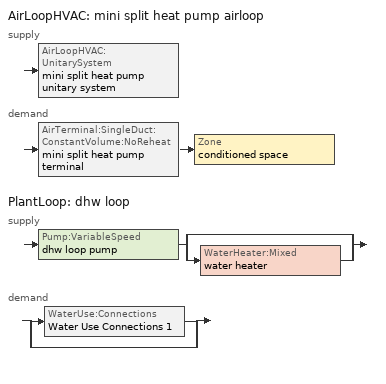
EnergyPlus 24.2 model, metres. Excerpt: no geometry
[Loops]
AirLoopHVAC 'mini split heat pump airloop'
 supply: AirLoopHVAC:UnitarySystem 'mini split heat pump unitary system'
 demand: AirTerminal:SingleDuct:ConstantVolume:NoReheat 'mini split heat pump terminal' > Zone 'conditioned space'
PlantLoop 'dhw loop'
 supply: Pump:VariableSpeed 'dhw loop pump' > split
  | bypass
  | WaterHeater:Mixed 'water heater'
 demand: split
  | WaterUse:Connections 'Water Use Connections 1'
  | bypass
[ZoneControl:Thermostat]
conditioned space Thermostat: Zone or ZoneList=conditioned space; Control Type Schedule=conditioned space Thermostat Schedule; Control 1=conditioned space temperature setpoint; Temperature Difference Between Cutout And Setpoint {deltaC}=0
[ThermostatSetpoint:DualSetpoint]
conditioned space temperature setpoint: Heating Setpoint Temperature Schedule=heating setpoint; Cooling Setpoint Temperature Schedule=cooling setpoint
[AirLoopHVAC:UnitarySystem] Control Type=Load; Controlling Zone or Thermostat Location=conditioned space; Dehumidification Control Type=None; Availability Schedule=Always On Discrete; Fan Placement=BlowThrough; DX Heating Coil Sizing Ratio=1; Use DOAS DX Cooling Coil=No; Minimum Supply Air Temperature {C}=2; Latent Load Control=SensibleOnlyLoadControl; Heating Supply Air Flow Rate Method=SupplyAirFlowRate; No Load Supply Air Flow Rate Method=SupplyAirFlowRate; No Load Supply Air Flow Rate {m3/s}=0; No Load Supply Air Flow Rate Control Set To Low Speed=Yes; Maximum Supply Air Temperature {C}=48.8889; Maximum Outdoor Dry-Bulb Temperature for Supplemental Heater Operation {C}=21; Ancillary On-Cycle Electric Power {W}=0; Ancillary Off-Cycle Electric Power {W}=0
Name | Supply Fan | Supply Air Fan Operating Mode Schedule | Heating Coil | Cooling Supply Air Flow Rate Method | Heating Supply Air Flow Rate {m3/s} | Cooling Coil | Cooling Supply Air Flow Rate {m3/s} | Design Specification Multispeed Object
unit heater unitary system | unit heater supply fan | unit heater auto fan schedule | unit heater htg coil | None | 0.00141584
mini split heat pump unitary system | mini split heat pump supply fan | mini split heat pump auto fan schedule | mini split heat pump htg coil | SupplyAirFlowRate | 0.461565 | mini split heat pump clg coil | 0.461565 | Unitary System Performance Multispeed 1
[Fan:SystemModel] Availability Schedule=Always On Discrete; Speed Control Method=Discrete; Electric Power Minimum Flow Rate Fraction=0.2; Design Pressure Rise {Pa}=500; Motor Efficiency=1; Motor In Air Stream Fraction=1; Design Electric Power Consumption {W}=Autosize; Design Power Sizing Method=PowerPerFlow; Electric Power Per Unit Flow Rate Per Unit Pressure {W/((m3/s)-Pa)}=1.66667; Fan Total Efficiency=0.7; Motor Loss Radiative Fraction=0
Name | Design Maximum Air Flow Rate {m3/s} | Electric Power Per Unit Flow Rate {W/(m3/s)} | Number of Speeds | Speed Flow Fraction 1 | Speed Electric Power Fraction 1 | Speed Flow Fraction 2 | Speed Electric Power Fraction 2 | Speed Flow Fraction 3 | Speed Electric Power Fraction 3 | Speed Flow Fraction 4 | Speed Electric Power Fraction 4
unit heater supply fan | 0.00141584 | 28251.7 | 1 | 1 | 1
mini split heat pump supply fan | 0.568429 | 148.322 | 4 | 0.20706 | 0.00888 | 0.252 | 0.016 | 0.812 | 0.53539 | 1 | 1
[Coil:Heating:Fuel]
unit heater htg coil: Availability Schedule=Always On Discrete; Fuel Type=OtherFuel1; Burner Efficiency=0.3; Nominal Capacity {W}=0.293071; On Cycle Parasitic Electric Load {W}=0; Off Cycle Parasitic Fuel Load {W}=0
[ZoneHVAC:Baseboard:Convective:Electric]
electric baseboard: Availability Schedule=Always On Discrete; Heating Design Capacity {W}=9122.13; Efficiency=1
[AirTerminal:SingleDuct:ConstantVolume:NoReheat]
mini split heat pump terminal: Availability Schedule=Always On Discrete; Maximum Air Flow Rate {m3/s}=0.461565
[Zone equipment]
conditioned space: unit heater unitary system, electric baseboard, mini split heat pump terminal
[AirLoopHVAC]
mini split heat pump airloop: Design Supply Air Flow Rate {m3/s}=0.461565; Design Return Air Flow Fraction of Supply Air Flow=1
[Sizing:System]
mini split heat pump airloop: Type of Load to Size On=Sensible; Design Outdoor Air Flow Rate {m3/s}=Autosize; Central Heating Maximum System Air Flow Ratio=0.3; Preheat Design Temperature {C}=7; Preheat Design Humidity Ratio {kgWater/kgDryAir}=0.008; Precool Design Temperature {C}=12.8; Precool Design Humidity Ratio {kgWater/kgDryAir}=0.008; Central Cooling Design Supply Air Temperature {C}=12.8; Central Heating Design Supply Air Temperature {C}=16.7; Type of Zone Sum to Use=NonCoincident; 100% Outdoor Air in Cooling=Yes; 100% Outdoor Air in Heating=Yes; Central Cooling Design Supply Air Humidity Ratio {kgWater/kgDryAir}=0.0085; Central Heating Design Supply Air Humidity Ratio {kgWater/kgDryAir}=0.008; Cooling Supply Air Flow Rate Method=DesignDay; Cooling Supply Air Flow Rate {m3/s}=0; Cooling Supply Air Flow Rate Per Floor Area {m3/s-m2}=0.00996765; Cooling Fraction of Autosized Cooling Supply Air Flow Rate=1; Cooling Supply Air Flow Rate Per Unit Cooling Capacity {m3/s-W}=3.94755e-05; Heating Supply Air Flow Rate Method=DesignDay; Heating Supply Air Flow Rate {m3/s}=0; Heating Supply Air Flow Rate Per Floor Area {m3/s-m2}=0.00996765; Heating Fraction of Autosized Heating Supply Air Flow Rate=1; Heating Fraction of Autosized Cooling Supply Air Flow Rate=1; Heating Supply Air Flow Rate Per Unit Heating Capacity {m3/s-W}=3.15882e-05; System Outdoor Air Method=ZoneSum; Zone Maximum Outdoor Air Fraction=1; Cooling Design Capacity Method=CoolingDesignCapacity; Cooling Design Capacity {W}=Autosize; Cooling Design Capacity Per Floor Area {W/m2}=234.7; Fraction of Autosized Cooling Design Capacity=1; Heating Design Capacity Method=HeatingDesignCapacity; Heating Design Capacity {W}=Autosize; Heating Design Capacity Per Floor Area {W/m2}=157; Fraction of Autosized Heating Design Capacity=1; Central Cooling Capacity Control Method=OnOff; Occupant Diversity=Autosize
[AvailabilityManager:Scheduled]
mini split heat pump airloop Availability Manager: Schedule=Always On Discrete
[Coil:Heating:DX:MultiSpeed]
mini split heat pump htg coil: Availability Schedule=Always On Discrete; Minimum Outdoor Dry-Bulb Temperature for Compressor Operation {C}=-28.8889; Crankcase Heater Capacity {W}=50; Maximum Outdoor Dry-Bulb Temperature for Crankcase Heater Operation {C}=10; Defrost Energy Input Ratio Function of Temperature Curve=Defrosteir; Maximum Outdoor Dry-Bulb Temperature for Defrost Operation {C}=4.44444; Defrost Strategy=ReverseCycle; Defrost Control=Timed; Defrost Time Period Fraction=0.058333; Resistive Defrost Heater Capacity {W}=AutoSize; Apply Part Load Fraction to Speeds Greater than 1=No; Fuel Type=Electricity; Region number for Calculating HSPF=4; Number of Speeds=2; Speed Gross Rated Heating Capacity 1 {W}=2667.62; Speed Gross Rated Heating COP 1 {W/W}=4.46159; Speed Rated Air Flow Rate 1 {m3/s}=0.143266; Speed Rated Supply Air Fan Power Per Volume Flow Rate 2017 1 {W/(m3/s)}=773.3; Speed Rated Supply Air Fan Power Per Volume Flow Rate 2023 1 {W/(m3/s)}=934.4; Speed Heating Capacity Function of Temperature Curve Name 1=Heat-CAP-fT1; Speed Heating Capacity Function of Flow Fraction Curve Name 1=Heat-CAP-fFF1; Speed Energy Input Ratio Function of Temperature Curve Name 1=Heat-EIR-fT1; Speed Energy Input Ratio Function of Flow Fraction Curve Name 1=Heat-EIR-fFF1; Speed Part Load Fraction Correlation Curve Name 1=Heat-PLF-fPLR1; Speed Rated Waste Heat Fraction of Power Input 1=0.2; Speed Waste Heat Function of Temperature Curve Name 1=ConstantBiquadratic 1; Speed Gross Rated Heating Capacity 2 {W}=10506.8; Speed Gross Rated Heating COP 2 {W/W}=3.12895; Speed Rated Air Flow Rate 2 {m3/s}=0.568514; Speed Rated Supply Air Fan Power Per Volume Flow Rate 2017 2 {W/(m3/s)}=773.3; Speed Rated Supply Air Fan Power Per Volume Flow Rate 2023 2 {W/(m3/s)}=934.4; Speed Heating Capacity Function of Temperature Curve Name 2=Heat-CAP-fT2; Speed Heating Capacity Function of Flow Fraction Curve Name 2=Heat-CAP-fFF2; Speed Energy Input Ratio Function of Temperature Curve Name 2=Heat-EIR-fT2; Speed Energy Input Ratio Function of Flow Fraction Curve Name 2=Heat-EIR-fFF2; Speed Part Load Fraction Correlation Curve Name 2=Heat-PLF-fPLR2; Speed Rated Waste Heat Fraction of Power Input 2=0.2; Speed Waste Heat Function of Temperature Curve Name 2=ConstantBiquadratic 1
[Coil:Cooling:DX:MultiSpeed]
mini split heat pump clg coil: Availability Schedule=Always On Discrete; Condenser Type=AirCooled; Minimum Outdoor Dry-Bulb Temperature for Compressor Operation {C}=-25; Apply Part Load Fraction to Speeds Greater than 1=No; Apply Latent Degradation to Speeds Greater than 1=No; Crankcase Heater Capacity {W}=50; Maximum Outdoor Dry-Bulb Temperature for Crankcase Heater Operation {C}=10; Basin Heater Capacity {W/K}=0; Basin Heater Setpoint Temperature {C}=2; Fuel Type=Electricity; Number of Speeds=2; Speed Gross Rated Total Cooling Capacity 1 {W}=2193.74; Speed Gross Rated Sensible Heat Ratio 1=0.806404; Speed Gross Rated Cooling COP 1 {W/W}=4.80912; Speed Rated Air Flow Rate 1 {m3/s}=0.117716; Speed Rated Evaporator Fan Power Per Volume Flow Rate 2017 1 {W/(m3/s)}=773.3; Speed Rated Evaporator Fan Power Per Volume Flow Rate 2023 1 {W/(m3/s)}=934.4; Speed Total Cooling Capacity Function of Temperature Curve Name 1=Cool-CAP-fT1; Speed Total Cooling Capacity Function of Flow Fraction Curve Name 1=Cool-CAP-fFF1; Speed Energy Input Ratio Function of Temperature Curve Name 1=Cool-EIR-fT1; Speed Energy Input Ratio Function of Flow Fraction Curve Name 1=Cool-EIR-fFF1; Speed Part Load Fraction Correlation Curve Name 1=Cool-PLF-fPLR1; Speed Nominal Time for Condensate Removal to Begin 1 {s}=1000; Speed Ratio of Initial Moisture Evaporation Rate and Steady State Latent Capacity 1=1.5; Speed Maximum Cycling Rate 1 {cycles/hr}=3; Speed Latent Capacity Time Constant 1 {s}=45; Speed Rated Waste Heat Fraction of Power Input 1=0.2; Speed Waste Heat Function of Temperature Curve Name 1=ConstantBiquadratic; Speed Evaporative Condenser Effectiveness 1=0.9; Speed Evaporative Condenser Air Flow Rate 1 {m3/s}=AutoSize; Speed Rated Evaporative Condenser Pump Power Consumption 1 {W}=AutoSize; Speed Gross Rated Total Cooling Capacity 2 {W}=8645.14; Speed Gross Rated Sensible Heat Ratio 2=0.759942; Speed Gross Rated Cooling COP 2 {W/W}=3.40537; Speed Rated Air Flow Rate 2 {m3/s}=0.461634; Speed Rated Evaporator Fan Power Per Volume Flow Rate 2017 2 {W/(m3/s)}=773.3; Speed Rated Evaporator Fan Power Per Volume Flow Rate 2023 2 {W/(m3/s)}=934.4; Speed Total Cooling Capacity Function of Temperature Curve Name 2=Cool-CAP-fT2; Speed Total Cooling Capacity Function of Flow Fraction Curve Name 2=Cool-CAP-fFF2; Speed Energy Input Ratio Function of Temperature Curve Name 2=Cool-EIR-fT2; Speed Energy Input Ratio Function of Flow Fraction Curve Name 2=Cool-EIR-fFF2; Speed Part Load Fraction Correlation Curve Name 2=Cool-PLF-fPLR2; Speed Nominal Time for Condensate Removal to Begin 2 {s}=1000; Speed Ratio of Initial Moisture Evaporation Rate and Steady State Latent Capacity 2=1.5; Speed Maximum Cycling Rate 2 {cycles/hr}=3; Speed Latent Capacity Time Constant 2 {s}=45; Speed Rated Waste Heat Fraction of Power Input 2=0.2; Speed Waste Heat Function of Temperature Curve Name 2=ConstantBiquadratic; Speed Evaporative Condenser Effectiveness 2=0.9; Speed Evaporative Condenser Air Flow Rate 2 {m3/s}=AutoSize; Speed Rated Evaporative Condenser Pump Power Consumption 2 {W}=AutoSize
[UnitarySystemPerformance:Multispeed]
Unitary System Performance Multispeed 1: Number of Speeds for Heating=2; Number of Speeds for Cooling=2; Single Mode Operation=No; No Load Supply Air Flow Rate Ratio=1; Heating Speed Supply Air Flow Ratio 1=0.310345; Cooling Speed Supply Air Flow Ratio 1=0.255; Heating Speed Supply Air Flow Ratio 2=1.23153; Cooling Speed Supply Air Flow Ratio 2=1
[PlantLoop]
dhw loop: Fluid Type=Water; Plant Equipment Operation Scheme=dhw loop Operation Schemes; Maximum Loop Temperature {C}=100; Minimum Loop Temperature {C}=0; Maximum Loop Flow Rate {m3/s}=0.01; Minimum Loop Flow Rate {m3/s}=0; Plant Loop Volume {m3}=0.003; Load Distribution Scheme=Optimal; Plant Loop Demand Calculation Scheme=SingleSetpoint; Common Pipe Simulation=None
[Sizing:Plant]
dhw loop: Loop Type=Heating; Design Loop Exit Temperature {C}=56; Loop Design Temperature Difference {deltaC}=5.55556; Sizing Option=NonCoincident; Zone Timesteps in Averaging Window=1; Coincident Sizing Factor Mode=None
[Pump:VariableSpeed]
dhw loop pump: Design Maximum Flow Rate {m3/s}=0.01; Design Pump Head {Pa}=1; Design Power Consumption {W}=0; Motor Efficiency=0.85; Fraction of Motor Inefficiencies to Fluid Stream=0; Coefficient 1 of the Part Load Performance Curve=0; Coefficient 2 of the Part Load Performance Curve=1; Coefficient 3 of the Part Load Performance Curve=0; Coefficient 4 of the Part Load Performance Curve=0; Design Minimum Flow Rate {m3/s}=0; Pump Control Type=Intermittent; Skin Loss Radiative Fraction=0.5; Design Power Sizing Method=PowerPerFlowPerPressure; Design Electric Power per Unit Flow Rate {W/(m3/s)}=348701.1; Design Shaft Power per Unit Flow Rate per Unit Head {W/((m3/s)-Pa)}=1.28205; Design Minimum Flow Rate Fraction=0
[WaterHeater:Mixed]
water heater: Tank Volume {m3}=0.170344; Setpoint Temperature Schedule=water heater setpoint; Deadband Temperature Difference {deltaC}=2; Maximum Temperature Limit {C}=99; Heater Control Type=Cycle; Heater Maximum Capacity {W}=5500.06; Heater Minimum Capacity {W}=0; Heater Ignition Minimum Flow Rate {m3/s}=0; Heater Ignition Delay {s}=0; Heater Fuel Type=Electricity; Heater Thermal Efficiency=1; Off Cycle Parasitic Fuel Consumption Rate {W}=0; Off Cycle Parasitic Fuel Type=Electricity; Off Cycle Parasitic Heat Fraction to Tank=0; On Cycle Parasitic Fuel Consumption Rate {W}=0; On Cycle Parasitic Fuel Type=Electricity; On Cycle Parasitic Heat Fraction to Tank=0; Ambient Temperature Indicator=Zone; Ambient Temperature Zone=conditioned space; Off Cycle Loss Coefficient to Ambient Temperature {W/K}=2.93714; Off Cycle Loss Fraction to Zone=1; On Cycle Loss Coefficient to Ambient Temperature {W/K}=2.93714; On Cycle Loss Fraction to Zone=1; Use Side Effectiveness=1; Source Side Effectiveness=1; Use Side Design Flow Rate {m3/s}=Autosize; Source Side Design Flow Rate {m3/s}=Autosize; Indirect Water Heating Recovery Time {hr}=1.5; Source Side Flow Control Mode=IndirectHeatPrimarySetpoint
[WaterHeater:Sizing]
water heater: Design Mode=PeakDraw; Time Storage Can Meet Peak Draw {hr}=0.538503; Time for Tank Recovery {hr}=0; Nominal Tank Volume for Autosizing Plant Connections {m3}=1
[SetpointManager:Scheduled]
Setpoint Manager Scheduled 1: Control Variable=Temperature; Schedule=dhw temp
[WaterUse:Connections]
Water Use Connections 1: Drain Water Heat Exchanger Type=None; Drain Water Heat Exchanger Destination=Plant; Water Use Equipment Name 1=dhw fixtures; Water Use Equipment Name 2=dhw distribution waste; Water Use Equipment Name 3=clothes washer; Water Use Equipment Name 4=dishwasher
[WaterUse:Equipment]
Name | Peak Flow Rate {m3/s} | Flow Rate Fraction Schedule | Target Temperature Schedule
dhw fixtures | 1.54491e-06 | dhw fixtures schedule | mixed water temperature schedule
dhw distribution waste | 4.68352e-07 | dhw fixtures schedule | mixed water temperature schedule
clothes washer | 9.69919e-07 | clothes washer schedule
dishwasher | 2.90872e-07 | dishwasher schedule
[PlantEquipmentOperationSchemes]
dhw loop Operation Schemes: Control Scheme Object Type 1=PlantEquipmentOperation:HeatingLoad; Control Scheme Name 1=dhw loop Heating Operation Scheme; Control Scheme Schedule Name 1=Always On Discrete
[PlantEquipmentOperation:HeatingLoad]
dhw loop Heating Operation Scheme: Load Range Lower Limit 1 {W}=0; Load Range Upper Limit 1 {W}=1000000000; Range Equipment List Name 1=dhw loop Heating Equipment List
[PlantEquipmentList]
dhw loop Heating Equipment List: WaterHeater:Mixed, water heater
[EnergyManagementSystem:GlobalVariable]
infil_program_Qfan
infil_program_Qinf
mini_split_heat_pump_airloop_Fan_RTF
natural_vent_program_Qnv
natural_vent_program_Qwhf
[EnergyManagementSystem:InternalVariable]
mini_split_heat_pump_airloop_max_sup_fan_mfr: Internal Data Index Key=mini split heat pump supply fan; Internal Data Type=Fan Maximum Mass Flow Rate
[EnergyManagementSystem:Sensor]
Name | Output:Variable or Output:Meter Index Key | Output:Variable or Output:Meter
airflow_gain | infil flow | Infiltration Sensible Heat Gain Energy
airflow_gain_1 | natural vent flow | Infiltration Sensible Heat Gain Energy
airflow_gain_2 | whole house fan flow | Infiltration Sensible Heat Gain Energy
airflow_loss | infil flow | Infiltration Sensible Heat Loss Energy
airflow_loss_1 | natural vent flow | Infiltration Sensible Heat Loss Energy
airflow_loss_2 | whole house fan flow | Infiltration Sensible Heat Loss Energy
clg_load_cond |  | Cooling:EnergyTransfer:Zone:CONDITIONED SPACE
clg_sp_s; clg_sp_s_1 | cooling setpoint | Schedule Value
clothes_dryer_exhaust_0_sch_s | clothes dryer exhaust 0 schedule | Schedule Value
conditioned_space_clg_unmet_s | conditioned space | Zone Cooling Setpoint Not Met Time
conditioned_space_htg_unmet_s | conditioned space | Zone Heating Setpoint Not Met Time
cool_season | cooling season schedule | Schedule Value
dhw_loss | water heater | Water Heater Heat Loss Energy
dhw_rtf | water heater | Water Heater Runtime Fraction
fridge_tin_s; tin_s; tin_s_1 | conditioned space | Zone Mean Air Temperature
htg_load_cond |  | Heating:EnergyTransfer:Zone:CONDITIONED SPACE
htg_sp_s; htg_sp_s_1 | heating setpoint | Schedule Value
ig_ee_conv | clothes dryer | Electric Equipment Convective Heating Energy
ig_ee_conv_1 | clothes washer | Electric Equipment Convective Heating Energy
ig_ee_conv_2 | cooking range | Electric Equipment Convective Heating Energy
ig_ee_conv_3 | dishwasher | Electric Equipment Convective Heating Energy
ig_ee_conv_4 | fridge | Electric Equipment Convective Heating Energy
ig_ee_conv_5 | misc plug loads | Electric Equipment Convective Heating Energy
ig_ee_conv_6 | whole house fan | Electric Equipment Convective Heating Energy
ig_ee_rad | clothes dryer | Electric Equipment Radiant Heating Energy
ig_ee_rad_1 | clothes washer | Electric Equipment Radiant Heating Energy
ig_ee_rad_2 | cooking range | Electric Equipment Radiant Heating Energy
ig_ee_rad_3 | dishwasher | Electric Equipment Radiant Heating Energy
ig_ee_rad_4 | fridge | Electric Equipment Radiant Heating Energy
ig_ee_rad_5 | misc plug loads | Electric Equipment Radiant Heating Energy
ig_ee_rad_6 | whole house fan | Electric Equipment Radiant Heating Energy
ig_lgt_conv | interior lighting | Lights Convective Heating Energy
ig_lgt_rad | interior lighting | Lights Radiant Heating Energy
ig_lgt_vis | interior lighting | Lights Visible Radiation Heating Energy
ig_oe_conv | clothes dryer 1 | Other Equipment Convective Heating Energy
ig_oe_conv_1 | cooking range 1 | Other Equipment Convective Heating Energy
ig_oe_conv_2 | general water use latent | Other Equipment Convective Heating Energy
ig_oe_conv_3 | general water use sensible | Other Equipment Convective Heating Energy
ig_oe_conv_4 | water heater energy adjustment1 | Other Equipment Convective Heating Energy
ig_oe_rad | clothes dryer 1 | Other Equipment Radiant Heating Energy
ig_oe_rad_1 | cooking range 1 | Other Equipment Radiant Heating Energy
ig_oe_rad_2 | general water use latent | Other Equipment Radiant Heating Energy
ig_oe_rad_3 | general water use sensible | Other Equipment Radiant Heating Energy
ig_oe_rad_4 | water heater energy adjustment1 | Other Equipment Radiant Heating Energy
ig_ppl_conv | occupants | People Convective Heating Energy
ig_ppl_rad | occupants | People Radiant Heating Energy
im_conv | furniture mass conditioned space 1 | Surface Inside Face Convection Heat Gain Energy
im_conv_1 | partition wall mass | Surface Inside Face Convection Heat Gain Energy
im_ig | furniture mass conditioned space 1 | Surface Inside Face Internal Gains Radiation Heat Gain Energy
im_ig_1 | partition wall mass | Surface Inside Face Internal Gains Radiation Heat Gain Energy
im_lgt | furniture mass conditioned space 1 | Surface Inside Face Lights Radiation Heat Gain Energy
im_lgt_1 | partition wall mass | Surface Inside Face Lights Radiation Heat Gain Energy
im_sol | furniture mass conditioned space 1 | Surface Inside Face Solar Radiation Heat Gain Energy
im_sol_1 | partition wall mass | Surface Inside Face Solar Radiation Heat Gain Energy
im_surf | furniture mass conditioned space 1 | Surface Inside Face Net Surface Thermal Radiation Heat Gain Energy
im_surf_1 | partition wall mass | Surface Inside Face Net Surface Thermal Radiation Heat Gain Energy
mech_vent_bath_fan_0_sch_s | mech vent bath fan 0 schedule | Schedule Value
mech_vent_bath_fan_1_sch_s | mech vent bath fan 1 schedule | Schedule Value
mini_split_heat_pump_airloop_Fan_RTF_s | mini split heat pump supply fan | Fan Runtime Fraction Speed 1
mini_split_heat_pump_airloop_Fan_RTF_s_1 | mini split heat pump supply fan | Fan Runtime Fraction Speed 2
mini_split_heat_pump_airloop_Fan_RTF_s_2 | mini split heat pump supply fan | Fan Runtime Fraction Speed 3
mini_split_heat_pump_airloop_Fan_RTF_s_3 | mini split heat pump supply fan | Fan Runtime Fraction Speed 4
mini_split_heat_pump_clg_coil_s | mini split heat pump clg coil | Cooling Coil Total Cooling Energy
mini_split_heat_pump_htg_coil_s | mini split heat pump htg coil | Heating Coil Heating Energy
mini_split_heat_pump_supply_fan_s | mini split heat pump supply fan | Fan Electricity Energy
mv_conv | mech vent bath fan 0 | Electric Equipment Convective Heating Energy
mv_conv_1 | mech vent bath fan 1 | Electric Equipment Convective Heating Energy
mv_conv_2 | mech vent house fan | Electric Equipment Convective Heating Energy
mv_conv_3 | mech vent house fan cfis | Electric Equipment Convective Heating Energy
mv_conv_4 | mech vent house fan latent load | Other Equipment Convective Heating Energy
mv_conv_5 | mech vent house fan sensible load | Other Equipment Convective Heating Energy
mv_rad | mech vent bath fan 0 | Electric Equipment Radiant Heating Energy
mv_rad_1 | mech vent bath fan 1 | Electric Equipment Radiant Heating Energy
mv_rad_2 | mech vent house fan | Electric Equipment Radiant Heating Energy
mv_rad_3 | mech vent house fan cfis | Electric Equipment Radiant Heating Energy
mv_rad_4 | mech vent house fan latent load | Other Equipment Radiant Heating Energy
mv_rad_5 | mech vent house fan sensible load | Other Equipment Radiant Heating Energy
natural_vent_s | natural vent schedule | Schedule Value
out_pb_s |  | Site Outdoor Air Barometric Pressure
out_wt_s |  | Site Outdoor Air Humidity Ratio
site_vw_s |  | Site Wind Speed
ss_back_out | Window1 | Surface Window Shortwave from Zone Back Out Window Heat Transfer Rate
ss_back_out_1 | Window11 | Surface Window Shortwave from Zone Back Out Window Heat Transfer Rate
ss_back_out_2 | Window2 | Surface Window Shortwave from Zone Back Out Window Heat Transfer Rate
ss_back_out_3 | Window3 | Surface Window Shortwave from Zone Back Out Window Heat Transfer Rate
ss_back_out_4 | Window4 | Surface Window Shortwave from Zone Back Out Window Heat Transfer Rate
ss_back_out_5 | Window5 | Surface Window Shortwave from Zone Back Out Window Heat Transfer Rate
ss_back_out_6 | Window6 | Surface Window Shortwave from Zone Back Out Window Heat Transfer Rate
ss_back_out_7 | Window7 | Surface Window Shortwave from Zone Back Out Window Heat Transfer Rate
ss_back_out_8 | Window8 | Surface Window Shortwave from Zone Back Out Window Heat Transfer Rate
ss_back_out_9 | Window9 | Surface Window Shortwave from Zone Back Out Window Heat Transfer Rate
ss_conv | Door1 | Surface Inside Face Convection Heat Gain Energy
ss_conv_1 | Window1 | Surface Inside Face Convection Heat Gain Energy
ss_conv_10 | Window9 | Surface Inside Face Convection Heat Gain Energy
ss_conv_2 | Window11 | Surface Inside Face Convection Heat Gain Energy
ss_conv_3 | Window2 | Surface Inside Face Convection Heat Gain Energy
ss_conv_4 | Window3 | Surface Inside Face Convection Heat Gain Energy
ss_conv_5 | Window4 | Surface Inside Face Convection Heat Gain Energy
ss_conv_6 | Window5 | Surface Inside Face Convection Heat Gain Energy
ss_conv_7 | Window6 | Surface Inside Face Convection Heat Gain Energy
ss_conv_8 | Window7 | Surface Inside Face Convection Heat Gain Energy
ss_conv_9 | Window8 | Surface Inside Face Convection Heat Gain Energy
ss_ig | Door1 | Surface Inside Face Internal Gains Radiation Heat Gain Energy
ss_ig_1 | Window1 | Surface Inside Face Internal Gains Radiation Heat Gain Energy
ss_ig_10 | Window9 | Surface Inside Face Internal Gains Radiation Heat Gain Energy
ss_ig_2 | Window11 | Surface Inside Face Internal Gains Radiation Heat Gain Energy
ss_ig_3 | Window2 | Surface Inside Face Internal Gains Radiation Heat Gain Energy
ss_ig_4 | Window3 | Surface Inside Face Internal Gains Radiation Heat Gain Energy
ss_ig_5 | Window4 | Surface Inside Face Internal Gains Radiation Heat Gain Energy
ss_ig_6 | Window5 | Surface Inside Face Internal Gains Radiation Heat Gain Energy
ss_ig_7 | Window6 | Surface Inside Face Internal Gains Radiation Heat Gain Energy
ss_ig_8 | Window7 | Surface Inside Face Internal Gains Radiation Heat Gain Energy
ss_ig_9 | Window8 | Surface Inside Face Internal Gains Radiation Heat Gain Energy
ss_lgt | Door1 | Surface Inside Face Lights Radiation Heat Gain Energy
ss_sol | Door1 | Surface Inside Face Solar Radiation Heat Gain Energy
ss_surf | Door1 | Surface Inside Face Net Surface Thermal Radiation Heat Gain Energy
ss_surf_1 | Window1 | Surface Inside Face Net Surface Thermal Radiation Heat Gain Energy
ss_surf_10 | Window9 | Surface Inside Face Net Surface Thermal Radiation Heat Gain Energy
ss_surf_2 | Window11 | Surface Inside Face Net Surface Thermal Radiation Heat Gain Energy
ss_surf_3 | Window2 | Surface Inside Face Net Surface Thermal Radiation Heat Gain Energy
ss_surf_4 | Window3 | Surface Inside Face Net Surface Thermal Radiation Heat Gain Energy
ss_surf_5 | Window4 | Surface Inside Face Net Surface Thermal Radiation Heat Gain Energy
ss_surf_6 | Window5 | Surface Inside Face Net Surface Thermal Radiation Heat Gain Energy
ss_surf_7 | Window6 | Surface Inside Face Net Surface Thermal Radiation Heat Gain Energy
ss_surf_8 | Window7 | Surface Inside Face Net Surface Thermal Radiation Heat Gain Energy
ss_surf_9 | Window8 | Surface Inside Face Net Surface Thermal Radiation Heat Gain Energy
ss_trans_in | Window1 | Surface Window Transmitted Solar Radiation Rate
ss_trans_in_1 | Window11 | Surface Window Transmitted Solar Radiation Rate
ss_trans_in_2 | Window2 | Surface Window Transmitted Solar Radiation Rate
ss_trans_in_3 | Window3 | Surface Window Transmitted Solar Radiation Rate
ss_trans_in_4 | Window4 | Surface Window Transmitted Solar Radiation Rate
ss_trans_in_5 | Window5 | Surface Window Transmitted Solar Radiation Rate
ss_trans_in_6 | Window6 | Surface Window Transmitted Solar Radiation Rate
ss_trans_in_7 | Window7 | Surface Window Transmitted Solar Radiation Rate
ss_trans_in_8 | Window8 | Surface Window Transmitted Solar Radiation Rate
ss_trans_in_9 | Window9 | Surface Window Transmitted Solar Radiation Rate
ss_trans_out | Window1 | Surface Inside Face Initial Transmitted Diffuse Transmitted Out Window Solar Radiation Rate
ss_trans_out_1 | Window11 | Surface Inside Face Initial Transmitted Diffuse Transmitted Out Window Solar Radiation Rate
ss_trans_out_2 | Window2 | Surface Inside Face Initial Transmitted Diffuse Transmitted Out Window Solar Radiation Rate
ss_trans_out_3 | Window3 | Surface Inside Face Initial Transmitted Diffuse Transmitted Out Window Solar Radiation Rate
ss_trans_out_4 | Window4 | Surface Inside Face Initial Transmitted Diffuse Transmitted Out Window Solar Radiation Rate
ss_trans_out_5 | Window5 | Surface Inside Face Initial Transmitted Diffuse Transmitted Out Window Solar Radiation Rate
ss_trans_out_6 | Window6 | Surface Inside Face Initial Transmitted Diffuse Transmitted Out Window Solar Radiation Rate
ss_trans_out_7 | Window7 | Surface Inside Face Initial Transmitted Diffuse Transmitted Out Window Solar Radiation Rate
ss_trans_out_8 | Window8 | Surface Inside Face Initial Transmitted Diffuse Transmitted Out Window Solar Radiation Rate
ss_trans_out_9 | Window9 | Surface Inside Face Initial Transmitted Diffuse Transmitted Out Window Solar Radiation Rate
s_conv | Floor1 | Surface Inside Face Convection Heat Gain Energy
s_conv_1 | FoundationWall1 | Surface Inside Face Convection Heat Gain Energy
s_conv_10 | Wall1:180 | Surface Inside Face Convection Heat Gain Energy
s_conv_11 | Wall1:270 | Surface Inside Face Convection Heat Gain Energy
s_conv_12 | Wall1:90 | Surface Inside Face Convection Heat Gain Energy
s_conv_13 | Wall4:0 | Surface Inside Face Convection Heat Gain Energy
s_conv_14 | Wall4:180 | Surface Inside Face Convection Heat Gain Energy
s_conv_15 | Wall4:270 | Surface Inside Face Convection Heat Gain Energy
s_conv_16 | Wall4:90 | Surface Inside Face Convection Heat Gain Energy
s_conv_2 | inferred conditioned ceiling | Surface Inside Face Convection Heat Gain Energy
s_conv_3 | inferred conditioned floor | Surface Inside Face Convection Heat Gain Energy
s_conv_4 | RimJoist1:0 | Surface Inside Face Convection Heat Gain Energy
s_conv_5 | RimJoist1:180 | Surface Inside Face Convection Heat Gain Energy
s_conv_6 | RimJoist1:270 | Surface Inside Face Convection Heat Gain Energy
s_conv_7 | RimJoist1:90 | Surface Inside Face Convection Heat Gain Energy
s_conv_8 | Slab1 | Surface Inside Face Convection Heat Gain Energy
s_conv_9 | Wall1:0 | Surface Inside Face Convection Heat Gain Energy
s_ig | Floor1 | Surface Inside Face Internal Gains Radiation Heat Gain Energy
s_ig_1 | FoundationWall1 | Surface Inside Face Internal Gains Radiation Heat Gain Energy
s_ig_10 | Wall1:180 | Surface Inside Face Internal Gains Radiation Heat Gain Energy
s_ig_11 | Wall1:270 | Surface Inside Face Internal Gains Radiation Heat Gain Energy
s_ig_12 | Wall1:90 | Surface Inside Face Internal Gains Radiation Heat Gain Energy
s_ig_13 | Wall4:0 | Surface Inside Face Internal Gains Radiation Heat Gain Energy
s_ig_14 | Wall4:180 | Surface Inside Face Internal Gains Radiation Heat Gain Energy
s_ig_15 | Wall4:270 | Surface Inside Face Internal Gains Radiation Heat Gain Energy
s_ig_16 | Wall4:90 | Surface Inside Face Internal Gains Radiation Heat Gain Energy
s_ig_2 | inferred conditioned ceiling | Surface Inside Face Internal Gains Radiation Heat Gain Energy
s_ig_3 | inferred conditioned floor | Surface Inside Face Internal Gains Radiation Heat Gain Energy
s_ig_4 | RimJoist1:0 | Surface Inside Face Internal Gains Radiation Heat Gain Energy
s_ig_5 | RimJoist1:180 | Surface Inside Face Internal Gains Radiation Heat Gain Energy
s_ig_6 | RimJoist1:270 | Surface Inside Face Internal Gains Radiation Heat Gain Energy
s_ig_7 | RimJoist1:90 | Surface Inside Face Internal Gains Radiation Heat Gain Energy
s_ig_8 | Slab1 | Surface Inside Face Internal Gains Radiation Heat Gain Energy
s_ig_9 | Wall1:0 | Surface Inside Face Internal Gains Radiation Heat Gain Energy
s_lgt | Floor1 | Surface Inside Face Lights Radiation Heat Gain Energy
s_lgt_1 | FoundationWall1 | Surface Inside Face Lights Radiation Heat Gain Energy
s_lgt_10 | Wall1:180 | Surface Inside Face Lights Radiation Heat Gain Energy
s_lgt_11 | Wall1:270 | Surface Inside Face Lights Radiation Heat Gain Energy
s_lgt_12 | Wall1:90 | Surface Inside Face Lights Radiation Heat Gain Energy
s_lgt_13 | Wall4:0 | Surface Inside Face Lights Radiation Heat Gain Energy
s_lgt_14 | Wall4:180 | Surface Inside Face Lights Radiation Heat Gain Energy
s_lgt_15 | Wall4:270 | Surface Inside Face Lights Radiation Heat Gain Energy
s_lgt_16 | Wall4:90 | Surface Inside Face Lights Radiation Heat Gain Energy
s_lgt_2 | inferred conditioned ceiling | Surface Inside Face Lights Radiation Heat Gain Energy
s_lgt_3 | inferred conditioned floor | Surface Inside Face Lights Radiation Heat Gain Energy
s_lgt_4 | RimJoist1:0 | Surface Inside Face Lights Radiation Heat Gain Energy
s_lgt_5 | RimJoist1:180 | Surface Inside Face Lights Radiation Heat Gain Energy
s_lgt_6 | RimJoist1:270 | Surface Inside Face Lights Radiation Heat Gain Energy
s_lgt_7 | RimJoist1:90 | Surface Inside Face Lights Radiation Heat Gain Energy
s_lgt_8 | Slab1 | Surface Inside Face Lights Radiation Heat Gain Energy
s_lgt_9 | Wall1:0 | Surface Inside Face Lights Radiation Heat Gain Energy
s_sol | Floor1 | Surface Inside Face Solar Radiation Heat Gain Energy
s_sol_1 | FoundationWall1 | Surface Inside Face Solar Radiation Heat Gain Energy
s_sol_10 | Wall1:180 | Surface Inside Face Solar Radiation Heat Gain Energy
s_sol_11 | Wall1:270 | Surface Inside Face Solar Radiation Heat Gain Energy
s_sol_12 | Wall1:90 | Surface Inside Face Solar Radiation Heat Gain Energy
s_sol_13 | Wall4:0 | Surface Inside Face Solar Radiation Heat Gain Energy
s_sol_14 | Wall4:180 | Surface Inside Face Solar Radiation Heat Gain Energy
s_sol_15 | Wall4:270 | Surface Inside Face Solar Radiation Heat Gain Energy
s_sol_16 | Wall4:90 | Surface Inside Face Solar Radiation Heat Gain Energy
s_sol_2 | inferred conditioned ceiling | Surface Inside Face Solar Radiation Heat Gain Energy
s_sol_3 | inferred conditioned floor | Surface Inside Face Solar Radiation Heat Gain Energy
s_sol_4 | RimJoist1:0 | Surface Inside Face Solar Radiation Heat Gain Energy
s_sol_5 | RimJoist1:180 | Surface Inside Face Solar Radiation Heat Gain Energy
s_sol_6 | RimJoist1:270 | Surface Inside Face Solar Radiation Heat Gain Energy
s_sol_7 | RimJoist1:90 | Surface Inside Face Solar Radiation Heat Gain Energy
s_sol_8 | Slab1 | Surface Inside Face Solar Radiation Heat Gain Energy
s_sol_9 | Wall1:0 | Surface Inside Face Solar Radiation Heat Gain Energy
s_surf | Floor1 | Surface Inside Face Net Surface Thermal Radiation Heat Gain Energy
s_surf_1 | FoundationWall1 | Surface Inside Face Net Surface Thermal Radiation Heat Gain Energy
s_surf_10 | Wall1:180 | Surface Inside Face Net Surface Thermal Radiation Heat Gain Energy
s_surf_11 | Wall1:270 | Surface Inside Face Net Surface Thermal Radiation Heat Gain Energy
s_surf_12 | Wall1:90 | Surface Inside Face Net Surface Thermal Radiation Heat Gain Energy
s_surf_13 | Wall4:0 | Surface Inside Face Net Surface Thermal Radiation Heat Gain Energy
s_surf_14 | Wall4:180 | Surface Inside Face Net Surface Thermal Radiation Heat Gain Energy
s_surf_15 | Wall4:270 | Surface Inside Face Net Surface Thermal Radiation Heat Gain Energy
s_surf_16 | Wall4:90 | Surface Inside Face Net Surface Thermal Radiation Heat Gain Energy
s_surf_2 | inferred conditioned ceiling | Surface Inside Face Net Surface Thermal Radiation Heat Gain Energy
s_surf_3 | inferred conditioned floor | Surface Inside Face Net Surface Thermal Radiation Heat Gain Energy
s_surf_4 | RimJoist1:0 | Surface Inside Face Net Surface Thermal Radiation Heat Gain Energy
s_surf_5 | RimJoist1:180 | Surface Inside Face Net Surface Thermal Radiation Heat Gain Energy
s_surf_6 | RimJoist1:270 | Surface Inside Face Net Surface Thermal Radiation Heat Gain Energy
s_surf_7 | RimJoist1:90 | Surface Inside Face Net Surface Thermal Radiation Heat Gain Energy
s_surf_8 | Slab1 | Surface Inside Face Net Surface Thermal Radiation Heat Gain Energy
s_surf_9 | Wall1:0 | Surface Inside Face Net Surface Thermal Radiation Heat Gain Energy
tout_db; tout_db_1 | Environment | Site Outdoor Air Drybulb Temperature
tout_s | conditioned space | Zone Outdoor Air Drybulb Temperature
unit_heater_htg_coil_s | unit heater htg coil | Heating Coil Heating Energy
unit_heater_supply_fan_s | unit heater supply fan | Fan Electricity Energy
water_heater_energy | water heater | Water Heater Electricity Rate
water_heater_off_cycle_parasitic | water heater | Water Heater Off Cycle Parasitic Electricity Rate
water_heater_on_cycle_parasitic | water heater | Water Heater On Cycle Parasitic Electricity Rate
win_s | conditioned space | Zone Air Humidity Ratio
[EnergyManagementSystem:Actuator]
Name | Actuated Component Unique | Actuated Component Type | Actuated Component Control Type
fridge_schedule_act | fridge schedule | Schedule:Constant | Schedule Value
infil_flow_act | infil flow | Zone Infiltration | Air Exchange Flow Rate
mech_vent_house_fan_cfis_act | mech vent house fan cfis | ElectricEquipment | Electricity Rate
mech_vent_house_fan_latent_load_act | mech vent house fan latent load | OtherEquipment | Power Level
mech_vent_house_fan_sensible_load_act | mech vent house fan sensible load | OtherEquipment | Power Level
mini_split_heat_pump_supply_fan_pressure_rise_act | mini split heat pump supply fan | Fan | Fan Pressure Rise
mini_split_heat_pump_supply_fan_total_efficiency_act | mini split heat pump supply fan | Fan | Fan Total Efficiency
natural_vent_flow_act | natural vent flow | Zone Infiltration | Air Exchange Flow Rate
Sequential_Fraction_Schedule_2_act | Sequential Fraction Schedule 2 | Schedule:Constant | Schedule Value
water_heater_ec_adj_act | water heater energy adjustment1 | OtherEquipment | Power Level
whole_house_fan_act | whole house fan | ElectricEquipment | Electricity Rate
whole_house_fan_flow_act | whole house fan flow | Zone Infiltration | Air Exchange Flow Rate
whole_house_fan_mix_act | whole house fan mix | ZoneMixing | Air Exchange Flow Rate
[EnergyManagementSystem:Program]
fridge_schedule_program: Set Tin = fridge_tin_s*(9.0/5.0)+32.0; Set fridge_schedule_act = 0; If (Hour == 0); Set fridge_schedule_act = (-0.487+0.019*Tin); ElseIf (Hour == 1); Set fridge_schedule_act = (-0.34+0.016*Tin); ElseIf (Hour == 2); Set fridge_schedule_act = (-0.37+0.017*Tin); ElseIf (Hour == 3); Set fridge_schedule_act = (-0.361+0.016*Tin); ElseIf (Hour == 4); Set fridge_schedule_act = (-0.515+0.018*Tin); ElseIf (Hour == 5); Set fridge_schedule_act = (-0.684+0.021*Tin); ElseIf (Hour == 6); Set fridge_schedule_act = (-0.471+0.019*Tin); ElseIf (Hour == 7); Set fridge_schedule_act = (-0.159+0.015*Tin); ElseIf (Hour == 8); Set fridge_schedule_act = (-0.079+0.015*Tin); ElseIf (Hour == 9); Set fridge_schedule_act = (-0.417+0.019*Tin); ElseIf (Hour == 10); Set fridge_schedule_act = (-0.411+0.018*Tin); ElseIf (Hour == 11); Set fridge_schedule_act = (-0.386+0.018*Tin); ElseIf (Hour == 12); Set fridge_schedule_act = (-0.24+0.016*Tin); ElseIf (Hour == 13); Set fridge_schedule_act = (-0.314+0.017*Tin); ElseIf (Hour == 14); Set fridge_schedule_act = (-0.16+0.015*Tin); ElseIf (Hour == 15); Set fridge_schedule_act = (-0.121+0.015*Tin); ElseIf (Hour == 16); Set fridge_schedule_act = (-0.469+0.02*Tin); ElseIf (Hour == 17); Set fridge_schedule_act = (-0.412+0.02*Tin); ElseIf (Hour == 18); Set fridge_schedule_act = (-0.091+0.017*Tin); ElseIf (Hour == 19); Set fridge_schedule_act = (0.077+0.014*Tin); ElseIf (Hour == 20); Set fridge_schedule_act = (-0.118+0.016*Tin); ElseIf (Hour == 21); Set fridge_schedule_act = (-0.247+0.017*Tin); ElseIf (Hour == 22); Set fridge_schedule_act = (-0.445+0.019*Tin); ElseIf (Hour == 23); Set fridge_schedule_act = (-0.544+0.02*Tin); EndIf
infil_program: Set p_m = 0.14; Set p_s = 0.22; Set s_m = 270; Set s_s = 370; Set z_m = 9.99744; Set z_s = 6.552541342353285; Set f_t = (((s_m/z_m)^p_m)*((z_s/s_s)^p_s)); Set Tdiff = tin_s-tout_s; Set dT = @Abs Tdiff; Set c = 0.0333; Set Cs = 0.1155; Set Cw = 0.1502; Set n = 0.65; Set sft = (f_t*0.54); Set temp1 = ((c*Cw)*((sft*site_vw_s)^(2*n)))^2; Set Qinf = (((c*Cs*(dT^n))^2)+temp1)^0.5; Set Qinf = (@Max Qinf 0); Set mech_vent_house_fan_sensible_load_act = 0.0; Set mech_vent_house_fan_latent_load_act = 0.0; Set OASupInPb = out_pb_s; Set OASupInTemp = tout_s; Set OASupInW = out_wt_s; Set OASupRho = (@RhoAirFnPbTdbW OASupInPb OASupInTemp OASupInW); Set OASupCp = (@CpAirFnW OASupInW); Set OASupInEnth = (@HFnTdbW OASupInTemp OASupInW); Set ZoneTemp = tin_s; Set ZoneW = win_s; Set ZoneCp = (@CpAirFnW ZoneW); Set ZoneAirEnth = (@HFnTdbW ZoneTemp ZoneW); Set mech_vent_house_fan_cfis_act = 0.0; Set QWHV_cfis_sup = 0.0; Set QWHV_cfis_suppl_sup = 0.0; Set QWHV_cfis_suppl_exh = 0.0; Set Qrange = 0; Set Qbath = 0; Set Qbath = Qbath + 0.066 * mech_vent_bath_fan_0_sch_s; Set Qbath = Qbath + 0.066 * mech_vent_bath_fan_1_sch_s; Set Qdryer = 0; Set Qdryer = Qdryer + 0.00308 * clothes_dryer_exhaust_0_sch_s; Set QWHV_sup = 0.0195; Set QWHV_exh = 0.0195; Set Qsupply = QWHV_sup + QWHV_cfis_sup + QWHV_cfis_suppl_sup; Set Qexhaust = Qrange + Qbath + Qdryer + QWHV_exh + QWHV_cfis_suppl_exh; Set Qfan = (@Max Qexhaust Qsupply); Set Qducts = 0; If Qducts < 0; Set Qsupply = Qsupply - Qducts; Else; Set Qexhaust = Qexhaust + Qducts; EndIf; Set Qfan_with_ducts = (@Max Qexhaust Qsupply); Set Qimb = (@Abs (Qsupply - Qexhaust)); If Qinf + Qimb > 0; Set Qtot = Qfan_with_ducts + (Qinf^2) / (Qinf + Qimb); Else; Set Qtot = Qfan_with_ducts; EndIf; Set Qinf_adj = Qtot - Qfan; Set infil_flow_act = Qinf_adj; Set infil_program_Qinf = Qinf_adj; Set infil_program_Qfan = Qfan; Set Qload = Qfan; Set Effectiveness_Sens = 0.0; Set Effectiveness_Lat = 0.0; Set Fan_MFR = Qload * OASupRho; Set ZoneInEnth = OASupInEnth; Set ZoneInTemp = OASupInTemp; If Qload > 0; Set Effectiveness_Sens = Effectiveness_Sens + 0.0195 / Qload * 0.6861438268349194; Set Effectiveness_Lat = Effectiveness_Lat + 0.0195 / Qload * 0.0; EndIf; Set ERVCpMin = (@Min OASupCp ZoneCp); Set ERVSupOutTemp = OASupInTemp + ERVCpMin/OASupCp * Effectiveness_Sens * (ZoneTemp - OASupInTemp); Set ERVSupOutW = OASupInW + ERVCpMin/OASupCp * Effectiveness_Lat * (ZoneW - OASupInW); Set ERVSupOutEnth = (@HFnTdbW ERVSupOutTemp ERVSupOutW); Set ERVSensHeatTrans = Fan_MFR * OASupCp * (ERVSupOutTemp - OASupInTemp); Set ERVTotalHeatTrans = Fan_MFR * (ERVSupOutEnth - OASupInEnth); Set ERVLatHeatTrans = ERVTotalHeatTrans - ERVSensHeatTrans; Set ZoneInEnth = ERVSupOutEnth; Set ZoneInTemp = ERVSupOutTemp; Set FanTotalToCond = Fan_MFR * (ZoneInEnth - ZoneAirEnth); Set FanSensToCond = Fan_MFR * ZoneCp * (ZoneInTemp - ZoneTemp); Set FanLatToCond = FanTotalToCond - FanSensToCond; Set mech_vent_house_fan_sensible_load_act = mech_vent_house_fan_sensible_load_act + FanSensToCond; Set mech_vent_house_fan_latent_load_act = mech_vent_house_fan_latent_load_act + FanLatToCond
mini_split_heat_pump_supply_fan_disaggregate_program: Set mini_split_heat_pump_supply_fan_clg = 0; Set mini_split_heat_pump_supply_fan_primary_htg = 0; If mini_split_heat_pump_clg_coil_s > 0; Set mini_split_heat_pump_supply_fan_clg = mini_split_heat_pump_supply_fan_s; Else; Set mini_split_heat_pump_supply_fan_primary_htg = mini_split_heat_pump_supply_fan_s; EndIf
mini_split_heat_pump_supply_fan_power_program: If tout_db_1 < -28.89; Set mini_split_heat_pump_supply_fan_pressure_rise_act = 0; Set mini_split_heat_pump_supply_fan_total_efficiency_act = 1; Else; Set mini_split_heat_pump_supply_fan_pressure_rise_act = NULL; Set mini_split_heat_pump_supply_fan_total_efficiency_act = NULL; EndIf
natural_vent_program: Set Tin = tin_s; Set Tout = tout_s; Set Wout = out_wt_s; Set Pbar = out_pb_s; Set Phiout = (@RhFnTdbWPb Tout Wout Pbar); Set MaxHR = 0.0115; Set Tnvsp = (htg_sp_s + clg_sp_s) / 2; Set NVavail = natural_vent_s; Set ClgSsnAvail = cool_season; Set Qnv = 0; Set Qwhf = 0; Set whole_house_fan_mix_act = 0; Set whole_house_fan_act = 0; If ((Wout < MaxHR) && (Tin > Tout) && (Tin > Tnvsp) && (ClgSsnAvail > 0)); Set WHF_Flow = 0; Set Adj = (Tin-Tnvsp)/(Tin-Tout); Set Adj = (@Min Adj 1); Set Adj = (@Max Adj 0); If (WHF_Flow > 0); Set Qwhf = WHF_Flow*Adj; Set whole_house_fan_mix_act = WHF_Flow*Adj; Set WHF_W = 0; Set whole_house_fan_act = WHF_W*Adj; ElseIf (NVavail > 0); Set NVArea = 0.0; Set Cs = 0.00024100603806478937; Set Cw = 3.634210569196621e-05; Set Tdiff = Tin-Tout; Set dT = (@Abs Tdiff); Set Vwind = site_vw_s; Set SGNV = NVArea*Adj*((((Cs*dT)+(Cw*(Vwind^2)))^0.5)/1000); Set MaxNV = 2.5866668514301443; Set Qnv = (@Min SGNV MaxNV); EndIf; EndIf; Set natural_vent_flow_act = Qnv; Set whole_house_fan_flow_act = Qwhf; Set natural_vent_program_Qnv = Qnv; Set natural_vent_program_Qwhf = Qwhf
Sequential_Fraction_Schedule_2_program: If tout_db > 4.444444444444445; Set Sequential_Fraction_Schedule_2_act = 0; Else; Set Sequential_Fraction_Schedule_2_act = NULL; EndIf
total_airflows_program: Set total_infil_flow_rate = 0; Set total_mechvent_flow_rate = 0; Set total_natvent_flow_rate = 0; Set total_whf_flow_rate = 0; Set total_infil_flow_rate = total_infil_flow_rate + (infil_program_Qinf * 1); Set total_mechvent_flow_rate = total_mechvent_flow_rate + (infil_program_Qfan * 1); Set total_natvent_flow_rate = total_natvent_flow_rate + (natural_vent_program_Qnv * 1); Set total_whf_flow_rate = total_whf_flow_rate + (natural_vent_program_Qwhf * 1)
total_loads_program: Set loads_htg_tot = 0; Set loads_clg_tot = 0; If htg_load_cond > 0; Set loads_htg_tot = loads_htg_tot + (htg_load_cond - clg_load_cond) * 1.0; EndIf; Set loads_htg_tot = (@Max loads_htg_tot 0); If clg_load_cond > 0; Set loads_clg_tot = loads_clg_tot + (clg_load_cond - htg_load_cond) * 1.0; EndIf; Set loads_clg_tot = (@Max loads_clg_tot 0)
unit_heater_supply_fan_disaggregate_program: Set unit_heater_supply_fan_primary_htg = 0; If unit_heater_htg_coil_s > 0; Set unit_heater_supply_fan_primary_htg = unit_heater_supply_fan_s; EndIf
unmet_hours_program: Set htg_unmet_hours = 0; Set clg_unmet_hours = 0; Set unit_htg_unmet_hours = 0; If ((DayOfYear >= 1) && (DayOfYear <= 365)); Set unit_htg_unmet_hours = unit_htg_unmet_hours + conditioned_space_htg_unmet_s; If unit_htg_unmet_hours > htg_unmet_hours; Set htg_unmet_hours = unit_htg_unmet_hours; EndIf; EndIf; Set unit_clg_unmet_hours = 0; If ((DayOfYear >= 1) && (DayOfYear <= 365)); Set unit_clg_unmet_hours = unit_clg_unmet_hours + conditioned_space_clg_unmet_s; If unit_clg_unmet_hours > clg_unmet_hours; Set clg_unmet_hours = unit_clg_unmet_hours; EndIf; EndIf
water_heater_EC_adj: If WarmupFlag == 0; Set dhw_e_cons = water_heater_energy + water_heater_on_cycle_parasitic + water_heater_off_cycle_parasitic; Set water_heater_ec_adj_act = 0.0 * dhw_e_cons / 1; EndIf
[EnergyManagementSystem:ProgramCallingManager]
component_loads_program_calling_manager: EndOfZoneTimestepAfterZoneReporting; component_loads_program
fridge_schedule_program_calling_manager: BeginZoneTimestepAfterInitHeatBalance; fridge_schedule_program
infil_program_calling_manager: BeginZoneTimestepAfterInitHeatBalance; infil_program
mini_split_heat_pump_supply_fan_disaggregate_program_calling_manager: EndOfSystemTimestepBeforeHVACReporting; mini_split_heat_pump_supply_fan_disaggregate_program
mini_split_heat_pump_supply_fan_power_program_calling_manager: AfterPredictorBeforeHVACManagers; mini_split_heat_pump_supply_fan_power_program
natural_vent_program_calling_manager: BeginZoneTimestepAfterInitHeatBalance; natural_vent_program
Sequential_Fraction_Schedule_2_program_manager: BeginZoneTimestepAfterInitHeatBalance; Sequential_Fraction_Schedule_2_program
total_airflows_program_calling_manager: EndOfZoneTimestepAfterZoneReporting; total_airflows_program
total_loads_program_calling_manager: EndOfZoneTimestepAfterZoneReporting; total_loads_program
unit_heater_supply_fan_disaggregate_program_calling_manager: EndOfSystemTimestepBeforeHVACReporting; unit_heater_supply_fan_disaggregate_program
unmet_hours_program_calling_manager: EndOfZoneTimestepBeforeZoneReporting; unmet_hours_program
[Schedule:Constant]
Name | Hourly Value
Always On Discrete | 1
unit heater auto fan schedule; mini split heat pump auto fan schedule | 0
dhw temp; water heater setpoint | 56
mixed water temperature schedule | 40.5556
[Schedule:Day:Interval]
clothes washer schedule day: No, 01:00, 0.104651, 02:00, 0.0813953, 04:00, 0.0465116, 05:00, 0.0813953, 06:00, 0.127907, 07:00, 0.255814, 08:00, 0.569767, 09:00, 0.848837, 10:00, 1, 11:00, 0.976744, 12:00, 0.872093, 13:00, 0.77907, 14:00, 0.697674, 15:00, 0.569767, 16:00, 0.593023, 17:00, 0.581395, 21:00, 0.569767, 22:00, 0.546512, 23:00, 0.372093, 24:00, 0.197674
clothes washer schedule default day; dishwasher schedule default day; heating setpoint default day; cooling setpoint default day; dhw fixtures schedule default day: No, 24:00, 0
dishwasher schedule day: No, 01:00, 0.135135, 02:00, 0.0630631, 03:00, 0.045045, 05:00, 0.027027, 06:00, 0.0900901, 07:00, 0.18018, 08:00, 0.279279, 09:00, 0.522523, 10:00, 0.585586, 11:00, 0.504505, 12:00, 0.432432, 13:00, 0.378378, 14:00, 0.414414, 15:00, 0.324324, 17:00, 0.342342, 18:00, 0.441441, 19:00, 0.783784, 20:00, 1, 21:00, 0.810811, 22:00, 0.603604, 23:00, 0.396396, 24:00, 0.279279
heating setpoint day: No, 07:00, 18, 23:00, 21, 24:00, 18
cooling setpoint day: No, 24:00, 25
dhw fixtures schedule day: No, 01:00, 0.139535, 02:00, 0.0697674, 03:00, 0.0465116, 04:00, 0.0581395, 05:00, 0.116279, 06:00, 0.395349, 07:00, 0.906977, 08:00, 1, 09:00, 0.930233, 10:00, 0.77907, 11:00, 0.651163, 12:00, 0.546512, 13:00, 0.465116, 14:00, 0.406977, 15:00, 0.383721, 16:00, 0.360465, 17:00, 0.44186, 18:00, 0.593023, 20:00, 0.697674, 21:00, 0.639535, 22:00, 0.55814, 23:00, 0.44186, 24:00, 0.302326
[Schedule:Week:Daily]
clothes washer schedule Week Rule - Jan1-Dec31: clothes washer schedule day, clothes washer schedule day, clothes washer schedule day, clothes washer schedule day, clothes washer schedule day, clothes washer schedule day, clothes washer schedule day, clothes washer schedule default day, clothes washer schedule default day, clothes washer schedule default day, clothes washer schedule default day, clothes washer schedule default day
dishwasher schedule Week Rule - Jan1-Dec31: dishwasher schedule day, dishwasher schedule day, dishwasher schedule day, dishwasher schedule day, dishwasher schedule day, dishwasher schedule day, dishwasher schedule day, dishwasher schedule default day, dishwasher schedule default day, dishwasher schedule default day, dishwasher schedule default day, dishwasher schedule default day
heating setpoint Week Rule - Jan1-Dec31: heating setpoint day, heating setpoint day, heating setpoint day, heating setpoint day, heating setpoint day, heating setpoint day, heating setpoint day, heating setpoint default day, heating setpoint default day, heating setpoint default day, heating setpoint default day, heating setpoint default day
cooling setpoint Week Rule - Jan1-Dec31: cooling setpoint day, cooling setpoint day, cooling setpoint day, cooling setpoint day, cooling setpoint day, cooling setpoint day, cooling setpoint day, cooling setpoint default day, cooling setpoint default day, cooling setpoint default day, cooling setpoint default day, cooling setpoint default day
dhw fixtures schedule Week Rule - Jan1-Dec31: dhw fixtures schedule day, dhw fixtures schedule day, dhw fixtures schedule day, dhw fixtures schedule day, dhw fixtures schedule day, dhw fixtures schedule day, dhw fixtures schedule day, dhw fixtures schedule default day, dhw fixtures schedule default day, dhw fixtures schedule default day, dhw fixtures schedule default day, dhw fixtures schedule default day
[Schedule:Year]
clothes washer schedule: clothes washer schedule Week Rule - Jan1-Dec31, 1, 1, 12, 31
dishwasher schedule: dishwasher schedule Week Rule - Jan1-Dec31, 1, 1, 12, 31
heating setpoint: heating setpoint Week Rule - Jan1-Dec31, 1, 1, 12, 31
cooling setpoint: cooling setpoint Week Rule - Jan1-Dec31, 1, 1, 12, 31
dhw fixtures schedule: dhw fixtures schedule Week Rule - Jan1-Dec31, 1, 1, 12, 31
[Schedule:Compact]
conditioned space Thermostat Schedule: Through: 12/31, For: AllDays, Until: 24:00, 4
[Curve:Biquadratic] Coefficient2 x=0; Coefficient3 x**2=0; Coefficient4 y=0; Coefficient5 y**2=0; Coefficient6 x*y=0
Name | Coefficient1 Constant | Minimum Value of x {BasedOnField A2} | Maximum Value of x {BasedOnField A2} | Minimum Value of y {BasedOnField A3} | Maximum Value of y {BasedOnField A3}
Defrosteir | 0.1528 | -100 | 100 | -100 | 100
ConstantBiquadratic 1; ConstantBiquadratic | 1 | 0 | 1 | 0 | 1
[Table:Lookup]
Heat-CAP-fT1: Heat-CAP-fT1 Independent Variable List, None, 1, 0, Dimensionless, 0.557852, 0.57155, 0.586676, 0.603411, 0.621971, 0.642621, 0.665903, 0.692045, 0.721557, 0.755078, 0.793427, 0.837669, 0.88921, 0.94995, 1.02252, 1.07815, 1.14183, 0.519544, 0.53477, 0.551342, 0.569447, 0.589307, 0.611192, 0.635658, 0.662929, 0.693516, 0.728063, 0.767392, 0.812571, 0.865009, 0.926608, 1, 1.05615, 1.12035, 0.481237, 0.497991, 0.516009, 0.535483, 0.556643, 0.579763, 0.605414, 0.633813, 0.665475, 0.701048, 0.741357, 0.787473, 0.840808, 0.903267, 0.977482, 1.03415, 1.09886
Heat-EIR-fT1: Heat-EIR-fT1 Independent Variable List, None, 1, 0, Dimensionless, 2.03091, 1.94691, 1.863, 1.77917, 1.69546, 1.61191, 1.5278, 1.44396, 1.36047, 1.27747, 1.19515, 1.11378, 1.03378, 0.955762, 0.88061, 0.833513, 0.788451, 2.33575, 2.24089, 2.14603, 2.05117, 1.95631, 1.86146, 1.76574, 1.67002, 1.5743, 1.47859, 1.38287, 1.28715, 1.19143, 1.09572, 1, 0.937352, 0.874704, 2.67821, 2.57172, 2.46516, 2.35853, 2.2518, 2.14495, 2.03695, 1.92871, 1.82016, 1.71115, 1.6015, 1.49092, 1.37897, 1.265, 1.14801, 1.06916, 0.988018
Heat-CAP-fT2: Heat-CAP-fT2 Independent Variable List, None, 1, 0, Dimensionless, 0.266677, 0.311157, 0.359376, 0.411885, 0.483425, 0.563939, 0.655295, 0.759894, 0.880892, 1.02252, 1.21106, 0.248365, 0.292137, 0.339752, 0.39174, 0.46273, 0.542774, 0.633723, 0.737967, 0.858652, 1, 1.18827, 0.230052, 0.273116, 0.320128, 0.371596, 0.442036, 0.521609, 0.612151, 0.71604, 0.836412, 0.977482, 1.16548
Heat-EIR-fT2: Heat-EIR-fT2 Independent Variable List, None, 1, 0, Dimensionless, 1.4974, 1.43495, 1.37271, 1.31073, 1.23492, 1.15993, 1.08619, 1.01433, 0.945344, 0.88061, 0.815713, 1.72216, 1.65266, 1.58315, 1.51365, 1.42804, 1.34243, 1.25683, 1.17122, 1.08561, 1, 0.904948, 1.97466, 1.89802, 1.82121, 1.74417, 1.64884, 1.55275, 1.4555, 1.35641, 1.25444, 1.14801, 1.02218
Cool-CAP-fT1: Cool-CAP-fT1 Independent Variable List, None, 1, 0, Dimensionless, 1.18719, 1.1292, 1.08522, 1.05073, 1.02657, 1.00621, 0.993651, 0.982348, 1.30486, 1.21598, 1.15, 1.09908, 1.0638, 1.0343, 1.01621, 1, 1.80478, 1.68215, 1.592, 1.52292, 1.47529, 1.43562, 1.41135, 1.38965
Cool-EIR-fT1: Cool-EIR-fT1 Independent Variable List, None, 1, 0, Dimensionless, 0.409742, 0.514432, 0.617178, 0.71678, 0.800254, 0.882311, 0.939629, 0.996522, 0.492844, 0.578356, 0.663868, 0.74938, 0.822812, 0.896245, 0.948122, 1, 0.221377, 0.268608, 0.330241, 0.397084, 0.455803, 0.51477, 0.556373, 0.597866
Cool-CAP-fT2: Cool-CAP-fT2 Independent Variable List, None, 1, 0, Dimensionless, 1.00322, 0.996251, 0.991383, 0.987908, 0.985752, 0.984081, 0.982348, 1.10266, 1.07306, 1.05077, 1.03336, 1.02154, 1.01155, 1, 1.52511, 1.48443, 1.45461, 1.43186, 1.41669, 1.40404, 1.38965
Cool-EIR-fT2: Cool-EIR-fT2 Independent Variable List, None, 1, 0, Dimensionless, 0.425868, 0.52979, 0.631753, 0.730449, 0.810543, 0.8892, 0.996522, 0.512242, 0.596051, 0.679861, 0.76367, 0.833456, 0.903242, 1, 0.23009, 0.276598, 0.337891, 0.404657, 0.461597, 0.518789, 0.597866
[Table:IndependentVariableList]
Heat-CAP-fT1 Independent Variable List: dry_bulb_temp_in, dry_bulb_temp_out 4
Heat-EIR-fT1 Independent Variable List: dry_bulb_temp_in 1, dry_bulb_temp_out 5
Heat-CAP-fT2 Independent Variable List: dry_bulb_temp_in 2, dry_bulb_temp_out 6
Heat-EIR-fT2 Independent Variable List: dry_bulb_temp_in 3, dry_bulb_temp_out 7
Cool-CAP-fT1 Independent Variable List: wet_bulb_temp_in, dry_bulb_temp_out
Cool-EIR-fT1 Independent Variable List: wet_bulb_temp_in 1, dry_bulb_temp_out 1
Cool-CAP-fT2 Independent Variable List: wet_bulb_temp_in 2, dry_bulb_temp_out 2
Cool-EIR-fT2 Independent Variable List: wet_bulb_temp_in 3, dry_bulb_temp_out 3
[Table:IndependentVariable]
dry_bulb_temp_in; dry_bulb_temp_in 1; dry_bulb_temp_in 2; dry_bulb_temp_in 3: Linear, Constant, -100, 100, Dimensionless, 15.5556, 21.1111, 26.6667
dry_bulb_temp_out 4; dry_bulb_temp_out 5: Linear, Constant, -100, 100, Dimensionless, -20.5, -19.5863, -18.5917, -17.5052, -16.3133, -15, -13.5317, -11.8951, -10.0595, -7.98629, -5.62604, -2.91475, 0.232183, 3.92892, 8.33333, 11.7031, 15.5556
dry_bulb_temp_out 6; dry_bulb_temp_out 7: Linear, Constant, -100, 100, Dimensionless, -20.5, -18.8209, -16.9943, -15, -12.2768, -9.20621, -5.71735, -1.71847, 2.9111, 8.33333, 15.5556
wet_bulb_temp_in; wet_bulb_temp_in 1; wet_bulb_temp_in 2; wet_bulb_temp_in 3: Linear, Constant, -100, 100, Dimensionless, 10, 19.4444, 26.6667
dry_bulb_temp_out; dry_bulb_temp_out 1: Linear, Constant, -100, 100, Dimensionless, 12.7778, 19.2563, 24.0659, 27.7778, 30.3496, 32.5, 33.8184, 35
dry_bulb_temp_out 2; dry_bulb_temp_out 3: Linear, Constant, -100, 100, Dimensionless, 12.7778, 19.1839, 24.0105, 27.7778, 30.3366, 32.5, 35
[Curve:Quadratic] Coefficient3 x**2=0; Minimum Value of x {BasedOnField A2}=0
Name | Coefficient1 Constant | Coefficient2 x | Maximum Value of x {BasedOnField A2} | Minimum Curve Output {BasedOnField A3} | Maximum Curve Output {BasedOnField A3}
Heat-CAP-fFF1; Heat-EIR-fFF1; Heat-CAP-fFF2; Heat-EIR-fFF2; Cool-CAP-fFF1; Cool-EIR-fFF1; Cool-CAP-fFF2; Cool-EIR-fFF2 | 1 | 0 | 2 | 0 | 2
Heat-PLF-fPLR1; Heat-PLF-fPLR2; Cool-PLF-fPLR1; Cool-PLF-fPLR2 | 0.75 | 0.25 | 1 | 0.7 | 1
